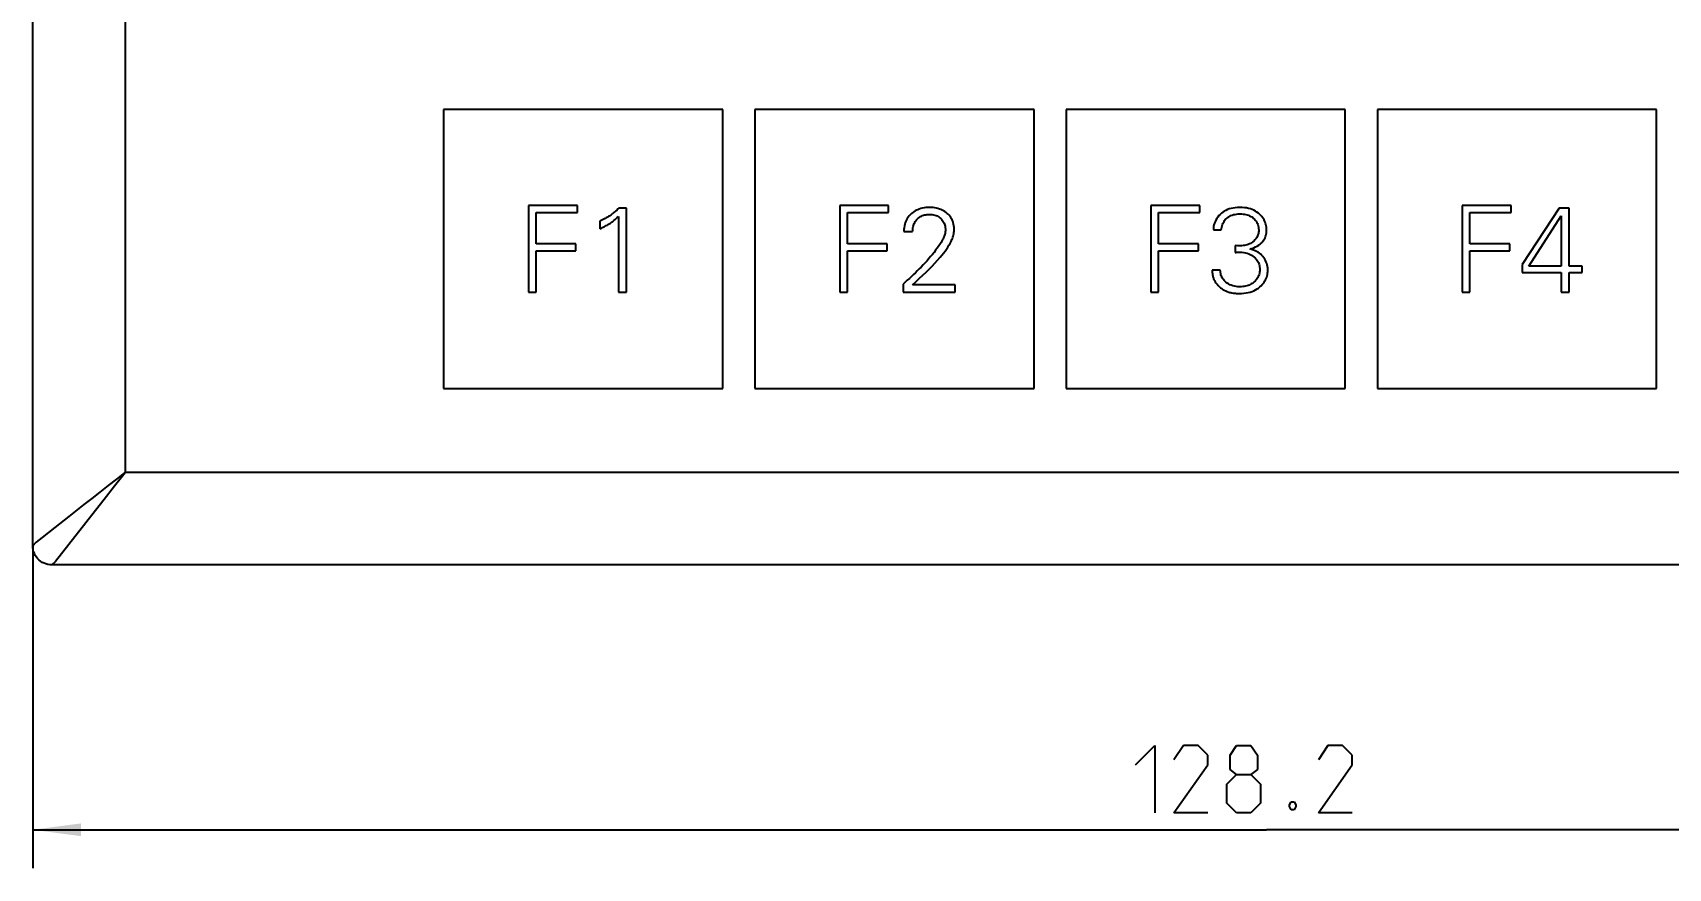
# Model space of a CAD drawing. Extents: x 0 to 420, y 0 to 297.
# Drawn here: x 197 to 282, y 140.1 to 183.5 of the extents above; entities that cross this region are included whole.
import ezdxf

# ---------------------------------------------------------------- set-up
doc = ezdxf.new("R2010")
doc.units = 0
doc.header["$LTSCALE"] = 23.1
doc.layers.get('0').update_dxf_attribs({"linetype": 'CONTINUOUS'})
doc.layers.add('10000_FRONT', color=7, linetype='CONTINUOUS')
doc.layers.add('10100_DIM_FRONT', color=7, linetype='CONTINUOUS')
doc.dimstyles.get("Standard").update_dxf_attribs({"dimtxt": 2.5, "dimasz": 2.5, "dimexe": 1.25, "dimexo": 0.625, "dimtad": 1, "dimcen": 2.5, "dimazin": 3, "dimtfac": 1, "dimtmove": 0, "dimatfit": 3})

# ---------------------------------------------------------------- blocks, each defined once
blk = doc.blocks.new('_FILLED')
at = {"color": 0, "linetype": 'BYBLOCK'}
blk.add_solid([(0, 0), (-1, 0.132), (-1, -0.132)], dxfattribs=at)
blk = doc.blocks.new('*D0')
at = {"layer": '10100_DIM_FRONT', "color": 7, "linetype": 'CONTINUOUS'}
for p, q in [((196.995, 156.898), (196.995, 140.145)), ((325.195, 156.898), (325.195, 140.145)), ((196.995, 142.145), (261.095, 142.145)), ((325.195, 142.145), (261.095, 142.145))]:
    blk.add_line(p, q, dxfattribs=at)
at = {"layer": '10100_DIM_FRONT', "color": 7, "linetype": 'CONTINUOUS', "xscale": 2.5, "yscale": 2.5, "zscale": 2.5, "rotation": 180}
blk.add_blockref('_FILLED', (196.995, 142.145), dxfattribs=at)
at = {"layer": '10100_DIM_FRONT', "color": 7, "linetype": 'CONTINUOUS', "xscale": 2.5, "yscale": 2.5, "zscale": 2.5}
blk.add_blockref('_FILLED', (325.195, 142.145), dxfattribs=at)

msp = doc.modelspace()

# ---------------------------------------------------------------- linework, layer by layer
at = {"layer": '10000_FRONT', "color": 7, "linetype": 'CONTINUOUS'}
for p, q in [((196.995, 156.898), (196.995, 240.906)), ((201.795, 237.102), (201.795, 160.702)), ((218.343, 179.564), (218.343, 165.064)), ((232.843, 179.564), (218.343, 179.564)), ((232.843, 165.064), (232.843, 179.564)), ((234.513, 179.564), (234.513, 165.064)), ((249.013, 179.564), (234.513, 179.564)), ((249.013, 165.064), (249.013, 179.564)), ((265.183, 179.564), (250.683, 179.564)), ((250.683, 179.564), (250.683, 165.064)), ((265.183, 165.064), (265.183, 179.564)), ((281.353, 179.564), (266.853, 179.564)), ((266.853, 179.564), (266.853, 165.064)), ((281.353, 165.064), (281.353, 179.564)), ((222.747, 174.564), (222.747, 170.064)), ((225.29, 174.564), (222.747, 174.564)), ((223.146, 172.576), (223.146, 174.202)), ((223.146, 174.202), (225.29, 174.202)), ((225.29, 174.202), (225.29, 174.564)), ((227.16, 174.187), (227.114, 174.149)), ((227.206, 174.226), (227.16, 174.187)), ((227.252, 174.266), (227.206, 174.226)), ((227.348, 174.35), (227.252, 174.266)), ((227.397, 174.394), (227.348, 174.35)), ((227.447, 174.439), (227.397, 174.394)), ((227.833, 174.439), (227.447, 174.439)), ((227.833, 170.064), (227.833, 174.439)), ((238.917, 174.564), (238.917, 170.064)), ((241.46, 174.564), (238.917, 174.564)), ((239.316, 172.576), (239.316, 174.202)), ((239.316, 174.202), (241.46, 174.202)), ((241.46, 174.202), (241.46, 174.564)), ((242.708, 174.201), (242.65, 174.153)), ((242.77, 174.245), (242.708, 174.201)), ((242.835, 174.286), (242.77, 174.245)), ((242.902, 174.322), (242.835, 174.286)), ((242.972, 174.355), (242.902, 174.322)), ((243.047, 174.384), (242.972, 174.355)), ((243.126, 174.41), (243.047, 174.384)), ((243.209, 174.431), (243.126, 174.41)), ((243.297, 174.448), (243.209, 174.431)), ((243.389, 174.46), (243.297, 174.448)), ((243.485, 174.468), (243.389, 174.46)), ((243.586, 174.471), (243.485, 174.468)), ((243.681, 174.468), (243.586, 174.471)), ((243.772, 174.461), (243.681, 174.468)), ((243.86, 174.449), (243.772, 174.461)), ((243.944, 174.433), (243.86, 174.449)), ((244.023, 174.413), (243.944, 174.433)), ((244.099, 174.389), (244.023, 174.413)), ((244.173, 174.362), (244.099, 174.389)), ((244.243, 174.33), (244.173, 174.362)), ((244.311, 174.294), (244.243, 174.33)), ((244.376, 174.255), (244.311, 174.294)), ((244.44, 174.211), (244.376, 174.255)), ((244.5, 174.164), (244.44, 174.211)), ((257.63, 174.564), (255.087, 174.564)), ((255.087, 174.564), (255.087, 170.064)), ((255.486, 174.202), (257.63, 174.202)), ((255.486, 172.576), (255.486, 174.202)), ((257.63, 174.202), (257.63, 174.564)), ((258.818, 174.224), (258.748, 174.17)), ((258.892, 174.273), (258.818, 174.224)), ((258.971, 174.317), (258.892, 174.273)), ((259.056, 174.356), (258.971, 174.317)), ((259.148, 174.39), (259.056, 174.356)), ((259.246, 174.418), (259.148, 174.39)), ((259.35, 174.441), (259.246, 174.418)), ((259.46, 174.457), (259.35, 174.441)), ((259.577, 174.467), (259.46, 174.457)), ((259.699, 174.471), (259.577, 174.467)), ((259.823, 174.467), (259.699, 174.471)), ((259.941, 174.457), (259.823, 174.467)), ((260.053, 174.442), (259.941, 174.457)), ((260.158, 174.42), (260.053, 174.442)), ((260.257, 174.392), (260.158, 174.42)), ((260.351, 174.359), (260.257, 174.392)), ((260.437, 174.322), (260.351, 174.359)), ((260.518, 174.279), (260.437, 174.322)), ((260.594, 174.231), (260.518, 174.279)), ((260.666, 174.179), (260.594, 174.231)), ((273.8, 174.564), (271.257, 174.564)), ((271.257, 174.564), (271.257, 170.064)), ((271.656, 174.202), (273.8, 174.202)), ((271.656, 172.576), (271.656, 174.202)), ((273.8, 174.202), (273.8, 174.564)), ((276.293, 174.439), (274.367, 171.504)), ((276.804, 174.439), (276.293, 174.439)), ((276.804, 171.416), (276.804, 174.439)), ((226.522, 173.792), (226.449, 173.76)), ((226.449, 173.76), (226.449, 173.355)), ((226.449, 173.355), (226.496, 173.377)), ((226.496, 173.377), (226.543, 173.399)), ((226.592, 173.825), (226.522, 173.792)), ((226.543, 173.399), (226.591, 173.422)), ((226.591, 173.422), (226.638, 173.447)), ((226.66, 173.858), (226.592, 173.825)), ((226.638, 173.447), (226.686, 173.472)), ((226.726, 173.893), (226.66, 173.858)), ((226.686, 173.472), (226.734, 173.498)), ((226.79, 173.928), (226.726, 173.893)), ((226.734, 173.498), (226.782, 173.524)), ((226.782, 173.524), (226.83, 173.552)), ((226.852, 173.964), (226.79, 173.928)), ((226.83, 173.552), (226.879, 173.581)), ((226.911, 174.001), (226.852, 173.964)), ((226.879, 173.581), (226.941, 173.619)), ((226.968, 174.039), (226.911, 174.001)), ((226.941, 173.619), (227.002, 173.659)), ((227.023, 174.077), (226.968, 174.039)), ((227.002, 173.659), (227.064, 173.701)), ((227.069, 174.112), (227.023, 174.077)), ((227.064, 173.701), (227.125, 173.745)), ((227.114, 174.149), (227.069, 174.112)), ((227.125, 173.745), (227.185, 173.791)), ((227.185, 173.791), (227.245, 173.84)), ((227.245, 173.84), (227.305, 173.89)), ((227.305, 173.89), (227.364, 173.942)), ((227.364, 173.942), (227.422, 173.997)), ((227.422, 173.997), (227.422, 170.064)), ((242.264, 173.416), (242.255, 173.32)), ((242.278, 173.508), (242.264, 173.416)), ((242.298, 173.595), (242.278, 173.508)), ((242.324, 173.676), (242.298, 173.595)), ((242.354, 173.754), (242.324, 173.676)), ((242.389, 173.828), (242.354, 173.754)), ((242.43, 173.898), (242.389, 173.828)), ((242.476, 173.966), (242.43, 173.898)), ((242.528, 174.031), (242.476, 173.966)), ((242.586, 174.094), (242.528, 174.031)), ((242.65, 174.153), (242.586, 174.094)), ((242.709, 173.288), (242.714, 173.355)), ((242.714, 173.355), (242.723, 173.419)), ((242.723, 173.419), (242.735, 173.48)), ((242.735, 173.48), (242.751, 173.537)), ((242.751, 173.537), (242.77, 173.592)), ((242.77, 173.592), (242.792, 173.644)), ((242.792, 173.644), (242.816, 173.692)), ((242.816, 173.692), (242.843, 173.738)), ((242.843, 173.738), (242.874, 173.782)), ((242.874, 173.782), (242.906, 173.823)), ((242.906, 173.823), (242.942, 173.861)), ((242.942, 173.861), (242.983, 173.9)), ((242.983, 173.9), (243.026, 173.936)), ((243.026, 173.936), (243.071, 173.968)), ((243.071, 173.968), (243.117, 173.997)), ((243.117, 173.997), (243.165, 174.022)), ((243.165, 174.022), (243.216, 174.044)), ((243.216, 174.044), (243.27, 174.063)), ((243.27, 174.063), (243.326, 174.079)), ((243.326, 174.079), (243.384, 174.092)), ((243.384, 174.092), (243.446, 174.101)), ((243.446, 174.101), (243.511, 174.107)), ((243.511, 174.107), (243.579, 174.109)), ((243.579, 174.109), (243.656, 174.107)), ((243.656, 174.107), (243.728, 174.1)), ((243.728, 174.1), (243.797, 174.089)), ((243.797, 174.089), (243.861, 174.073)), ((243.861, 174.073), (243.922, 174.053)), ((243.922, 174.053), (243.978, 174.03)), ((243.978, 174.03), (244.031, 174.003)), ((244.031, 174.003), (244.079, 173.972)), ((244.079, 173.972), (244.124, 173.938)), ((244.124, 173.938), (244.167, 173.899)), ((244.167, 173.899), (244.208, 173.856)), ((244.208, 173.856), (244.246, 173.809)), ((244.246, 173.809), (244.28, 173.76)), ((244.28, 173.76), (244.31, 173.709)), ((244.31, 173.709), (244.336, 173.657)), ((244.336, 173.657), (244.358, 173.603)), ((244.358, 173.603), (244.375, 173.548)), ((244.375, 173.548), (244.389, 173.49)), ((244.389, 173.49), (244.4, 173.429)), ((244.4, 173.429), (244.406, 173.365)), ((244.406, 173.365), (244.408, 173.299)), ((244.556, 174.114), (244.5, 174.164)), ((244.607, 174.062), (244.556, 174.114)), ((244.653, 174.006), (244.607, 174.062)), ((244.695, 173.948), (244.653, 174.006)), ((244.732, 173.887), (244.695, 173.948)), ((244.765, 173.821), (244.732, 173.887)), ((244.793, 173.752), (244.765, 173.821)), ((244.818, 173.678), (244.793, 173.752)), ((244.837, 173.6), (244.818, 173.678)), ((244.851, 173.517), (244.837, 173.6)), ((244.86, 173.429), (244.851, 173.517)), ((244.863, 173.336), (244.86, 173.429)), ((244.862, 173.28), (244.863, 173.336)), ((258.332, 173.389), (258.328, 173.299)), ((258.342, 173.477), (258.332, 173.389)), ((258.359, 173.563), (258.342, 173.477)), ((258.383, 173.646), (258.359, 173.563)), ((258.414, 173.727), (258.383, 173.646)), ((258.453, 173.807), (258.414, 173.727)), ((258.501, 173.888), (258.453, 173.807)), ((258.557, 173.967), (258.501, 173.888)), ((258.621, 174.047), (258.557, 173.967)), ((258.682, 174.111), (258.621, 174.047)), ((258.748, 174.17), (258.682, 174.111)), ((258.74, 173.299), (258.75, 173.374)), ((258.75, 173.374), (258.764, 173.446)), ((258.764, 173.446), (258.781, 173.513)), ((258.781, 173.513), (258.801, 173.577)), ((258.801, 173.577), (258.825, 173.637)), ((258.825, 173.637), (258.852, 173.693)), ((258.852, 173.693), (258.882, 173.745)), ((258.882, 173.745), (258.915, 173.793)), ((258.915, 173.793), (258.95, 173.837)), ((258.95, 173.837), (258.988, 173.879)), ((258.988, 173.879), (259.028, 173.917)), ((259.028, 173.917), (259.071, 173.951)), ((259.071, 173.951), (259.124, 173.988)), ((259.124, 173.988), (259.182, 174.021)), ((259.182, 174.021), (259.244, 174.05)), ((259.244, 174.05), (259.311, 174.075)), ((259.311, 174.075), (259.382, 174.096)), ((259.382, 174.096), (259.458, 174.112)), ((259.458, 174.112), (259.538, 174.124)), ((259.538, 174.124), (259.623, 174.131)), ((259.623, 174.131), (259.712, 174.134)), ((259.712, 174.134), (259.795, 174.132)), ((259.795, 174.132), (259.874, 174.125)), ((259.874, 174.125), (259.949, 174.115)), ((259.949, 174.115), (260.021, 174.101)), ((260.021, 174.101), (260.089, 174.082)), ((260.089, 174.082), (260.154, 174.061)), ((260.154, 174.061), (260.214, 174.036)), ((260.214, 174.036), (260.27, 174.007)), ((260.27, 174.007), (260.322, 173.976)), ((260.322, 173.976), (260.371, 173.941)), ((260.371, 173.941), (260.416, 173.904)), ((260.416, 173.904), (260.458, 173.864)), ((260.458, 173.864), (260.507, 173.81)), ((260.507, 173.81), (260.549, 173.754)), ((260.549, 173.754), (260.585, 173.696)), ((260.585, 173.696), (260.616, 173.637)), ((260.616, 173.637), (260.64, 173.577)), ((260.64, 173.577), (260.659, 173.513)), ((260.659, 173.513), (260.673, 173.445)), ((260.733, 174.121), (260.666, 174.179)), ((260.673, 173.445), (260.681, 173.373)), ((260.681, 173.373), (260.684, 173.299)), ((260.795, 174.058), (260.733, 174.121)), ((260.844, 174.002), (260.795, 174.058)), ((260.888, 173.945), (260.844, 174.002)), ((260.928, 173.887), (260.888, 173.945)), ((260.962, 173.828), (260.928, 173.887)), ((260.993, 173.769), (260.962, 173.828)), ((261.019, 173.707), (260.993, 173.769)), ((261.042, 173.644), (261.019, 173.707)), ((261.061, 173.579), (261.042, 173.644)), ((261.076, 173.511), (261.061, 173.579)), ((261.086, 173.441), (261.076, 173.511)), ((261.093, 173.368), (261.086, 173.441)), ((261.096, 173.293), (261.093, 173.368)), ((274.723, 171.416), (276.405, 174.028)), ((276.405, 174.028), (276.405, 171.416)), ((225.215, 172.576), (223.146, 172.576)), ((225.215, 172.214), (225.215, 172.576)), ((241.385, 172.576), (239.316, 172.576)), ((241.385, 172.214), (241.385, 172.576)), ((242.255, 173.32), (242.252, 173.218)), ((242.252, 173.218), (242.707, 173.218)), ((242.707, 173.218), (242.709, 173.288)), ((244.113, 172.539), (244.071, 172.478)), ((244.153, 172.598), (244.113, 172.539)), ((244.19, 172.657), (244.153, 172.598)), ((244.226, 172.715), (244.19, 172.657)), ((244.258, 172.773), (244.226, 172.715)), ((244.288, 172.831), (244.258, 172.773)), ((244.315, 172.887), (244.288, 172.831)), ((244.335, 172.936), (244.315, 172.887)), ((244.352, 172.984), (244.335, 172.936)), ((244.367, 173.031), (244.352, 172.984)), ((244.38, 173.078), (244.367, 173.031)), ((244.39, 173.124), (244.38, 173.078)), ((244.398, 173.169), (244.39, 173.124)), ((244.404, 173.213), (244.398, 173.169)), ((244.407, 173.256), (244.404, 173.213)), ((244.408, 173.299), (244.407, 173.256)), ((244.529, 172.406), (244.592, 172.506)), ((244.592, 172.506), (244.648, 172.605)), ((244.648, 172.605), (244.7, 172.703)), ((244.7, 172.703), (244.745, 172.8)), ((244.745, 172.8), (244.771, 172.863)), ((244.771, 172.863), (244.793, 172.926)), ((244.793, 172.926), (244.812, 172.987)), ((244.812, 172.987), (244.828, 173.047)), ((244.828, 173.047), (244.841, 173.106)), ((244.841, 173.106), (244.851, 173.165)), ((244.851, 173.165), (244.858, 173.223)), ((244.858, 173.223), (244.862, 173.28)), ((257.555, 172.576), (255.486, 172.576)), ((257.555, 172.214), (257.555, 172.576)), ((258.328, 173.299), (258.74, 173.299)), ((259.581, 172.482), (259.469, 172.501)), ((259.469, 172.501), (259.469, 172.127)), ((259.718, 172.482), (259.581, 172.482)), ((259.797, 172.485), (259.718, 172.482)), ((259.873, 172.49), (259.797, 172.485)), ((259.945, 172.5), (259.873, 172.49)), ((260.013, 172.514), (259.945, 172.5)), ((260.078, 172.531), (260.013, 172.514)), ((260.14, 172.552), (260.078, 172.531)), ((260.198, 172.575), (260.14, 172.552)), ((260.253, 172.602), (260.198, 172.575)), ((260.305, 172.633), (260.253, 172.602)), ((260.355, 172.666), (260.305, 172.633)), ((260.403, 172.703), (260.355, 172.666)), ((260.448, 172.744), (260.403, 172.703)), ((260.486, 172.783), (260.448, 172.744)), ((260.52, 172.823), (260.486, 172.783)), ((260.551, 172.865), (260.52, 172.823)), ((260.579, 172.907), (260.551, 172.865)), ((260.603, 172.95), (260.579, 172.907)), ((260.624, 172.994), (260.603, 172.95)), ((260.605, 172.461), (260.683, 172.509)), ((260.642, 173.041), (260.624, 172.994)), ((260.657, 173.088), (260.642, 173.041)), ((260.669, 173.138), (260.657, 173.088)), ((260.677, 173.19), (260.669, 173.138)), ((260.682, 173.243), (260.677, 173.19)), ((260.684, 173.299), (260.682, 173.243)), ((260.683, 172.509), (260.754, 172.562)), ((260.754, 172.562), (260.817, 172.617)), ((260.817, 172.617), (260.874, 172.675)), ((260.874, 172.675), (260.922, 172.737)), ((260.922, 172.737), (260.958, 172.788)), ((260.958, 172.788), (260.989, 172.842)), ((260.989, 172.842), (261.016, 172.899)), ((261.016, 172.899), (261.04, 172.957)), ((261.04, 172.957), (261.059, 173.018)), ((261.059, 173.018), (261.075, 173.082)), ((261.075, 173.082), (261.086, 173.149)), ((261.086, 173.149), (261.093, 173.219)), ((261.093, 173.219), (261.096, 173.293)), ((273.725, 172.576), (271.656, 172.576)), ((273.725, 172.214), (273.725, 172.576)), ((223.146, 170.064), (223.146, 172.214)), ((223.146, 172.214), (225.215, 172.214)), ((239.316, 170.064), (239.316, 172.214)), ((239.316, 172.214), (241.385, 172.214)), ((243.453, 171.703), (243.353, 171.593)), ((243.549, 171.812), (243.453, 171.703)), ((243.642, 171.921), (243.549, 171.812)), ((243.732, 172.03), (243.642, 171.921)), ((243.818, 172.138), (243.732, 172.03)), ((243.902, 172.246), (243.818, 172.138)), ((243.866, 171.581), (244.006, 171.733)), ((243.982, 172.353), (243.902, 172.246)), ((244.028, 172.416), (243.982, 172.353)), ((244.006, 171.733), (244.14, 171.884)), ((244.071, 172.478), (244.028, 172.416)), ((244.14, 171.884), (244.228, 171.992)), ((244.228, 171.992), (244.311, 172.098)), ((244.311, 172.098), (244.388, 172.202)), ((244.388, 172.202), (244.461, 172.305)), ((244.461, 172.305), (244.529, 172.406)), ((255.486, 172.214), (257.555, 172.214)), ((255.486, 170.064), (255.486, 172.214)), ((259.469, 172.127), (259.485, 172.131)), ((259.485, 172.131), (259.501, 172.134)), ((259.501, 172.134), (259.516, 172.137)), ((259.516, 172.137), (259.532, 172.139)), ((259.532, 172.139), (259.547, 172.141)), ((259.547, 172.141), (259.562, 172.143)), ((259.562, 172.143), (259.577, 172.144)), ((259.577, 172.144), (259.591, 172.145)), ((259.591, 172.145), (259.606, 172.146)), ((259.606, 172.146), (259.706, 172.146)), ((259.706, 172.146), (259.809, 172.141)), ((259.809, 172.141), (259.908, 172.131)), ((259.908, 172.131), (260, 172.114)), ((260, 172.114), (260.087, 172.092)), ((260.087, 172.092), (260.168, 172.063)), ((260.168, 172.063), (260.245, 172.029)), ((260.217, 172.314), (260.325, 172.343)), ((260.316, 172.288), (260.217, 172.314)), ((260.245, 172.029), (260.317, 171.99)), ((260.409, 172.258), (260.316, 172.288)), ((260.317, 171.99), (260.385, 171.946)), ((260.325, 172.343), (260.425, 172.378)), ((260.385, 171.946), (260.447, 171.896)), ((260.496, 172.224), (260.409, 172.258)), ((260.425, 172.378), (260.519, 172.417)), ((260.447, 171.896), (260.495, 171.853)), ((260.495, 171.853), (260.538, 171.809)), ((260.576, 172.185), (260.496, 172.224)), ((260.519, 172.417), (260.605, 172.461)), ((260.538, 171.809), (260.576, 171.762)), ((260.651, 172.141), (260.576, 172.185)), ((260.576, 171.762), (260.611, 171.714)), ((260.611, 171.714), (260.641, 171.664)), ((260.641, 171.664), (260.666, 171.612)), ((260.721, 172.093), (260.651, 172.141)), ((260.786, 172.04), (260.721, 172.093)), ((260.846, 171.983), (260.786, 172.04)), ((260.902, 171.921), (260.846, 171.983)), ((260.956, 171.852), (260.902, 171.921)), ((261.004, 171.781), (260.956, 171.852)), ((261.045, 171.709), (261.004, 171.781)), ((261.079, 171.635), (261.045, 171.709)), ((261.107, 171.56), (261.079, 171.635)), ((271.656, 172.214), (273.725, 172.214)), ((271.656, 170.064), (271.656, 172.214)), ((242.538, 170.786), (242.43, 170.687)), ((242.644, 170.884), (242.538, 170.786)), ((242.747, 170.981), (242.644, 170.884)), ((242.848, 171.079), (242.747, 170.981)), ((242.948, 171.177), (242.848, 171.079)), ((242.892, 170.619), (243.071, 170.789)), ((243.047, 171.275), (242.948, 171.177)), ((243.143, 171.372), (243.047, 171.275)), ((243.071, 170.789), (243.243, 170.955)), ((243.25, 171.483), (243.143, 171.372)), ((243.243, 170.955), (243.409, 171.115)), ((243.353, 171.593), (243.25, 171.483)), ((243.409, 171.115), (243.567, 171.272)), ((243.567, 171.272), (243.72, 171.427)), ((243.72, 171.427), (243.866, 171.581)), ((258.69, 171.211), (258.266, 171.211)), ((258.266, 171.211), (258.266, 171.165)), ((258.266, 171.165), (258.268, 171.121)), ((258.268, 171.121), (258.271, 171.077)), ((258.271, 171.077), (258.276, 171.034)), ((258.276, 171.034), (258.281, 170.993)), ((258.281, 170.993), (258.288, 170.952)), ((258.288, 170.952), (258.296, 170.913)), ((258.296, 170.913), (258.305, 170.874)), ((258.305, 170.874), (258.316, 170.837)), ((258.316, 170.837), (258.329, 170.798)), ((258.329, 170.798), (258.344, 170.758)), ((258.692, 171.146), (258.69, 171.211)), ((258.698, 171.084), (258.692, 171.146)), ((258.708, 171.026), (258.698, 171.084)), ((258.722, 170.97), (258.708, 171.026)), ((258.739, 170.917), (258.722, 170.97)), ((258.761, 170.866), (258.739, 170.917)), ((258.786, 170.816), (258.761, 170.866)), ((258.815, 170.769), (258.786, 170.816)), ((260.609, 170.784), (260.575, 170.736)), ((260.638, 170.833), (260.609, 170.784)), ((260.664, 170.885), (260.638, 170.833)), ((260.686, 170.939), (260.664, 170.885)), ((260.666, 171.612), (260.689, 171.559)), ((260.705, 170.996), (260.686, 170.939)), ((260.689, 171.559), (260.707, 171.504)), ((260.72, 171.055), (260.705, 170.996)), ((260.707, 171.504), (260.721, 171.446)), ((260.731, 171.119), (260.72, 171.055)), ((260.721, 171.446), (260.731, 171.385)), ((260.731, 171.385), (260.738, 171.321)), ((260.738, 171.185), (260.731, 171.119)), ((260.738, 171.321), (260.74, 171.254)), ((260.74, 171.254), (260.738, 171.185)), ((261.073, 170.781), (261.099, 170.849)), ((261.099, 170.849), (261.119, 170.918)), ((261.128, 171.481), (261.107, 171.56)), ((261.119, 170.918), (261.136, 170.99)), ((261.144, 171.399), (261.128, 171.481)), ((261.136, 170.99), (261.148, 171.065)), ((261.154, 171.313), (261.144, 171.399)), ((261.148, 171.065), (261.155, 171.143)), ((261.158, 171.223), (261.154, 171.313)), ((261.155, 171.143), (261.158, 171.223)), ((274.367, 171.504), (274.374, 171.086)), ((274.374, 171.086), (276.405, 171.086)), ((276.405, 171.416), (274.723, 171.416)), ((276.405, 171.086), (276.405, 170.064)), ((277.496, 171.416), (276.804, 171.416)), ((276.804, 171.086), (277.496, 171.086)), ((276.804, 170.064), (276.804, 171.086)), ((277.496, 171.086), (277.496, 171.416)), ((222.747, 170.064), (223.146, 170.064)), ((227.422, 170.064), (227.833, 170.064)), ((238.917, 170.064), (239.316, 170.064)), ((242.32, 170.588), (242.208, 170.488)), ((242.208, 170.488), (242.208, 170.064)), ((242.208, 170.064), (244.919, 170.064)), ((242.43, 170.687), (242.32, 170.588)), ((242.707, 170.444), (242.892, 170.619)), ((244.919, 170.444), (242.707, 170.444)), ((244.919, 170.064), (244.919, 170.444)), ((255.087, 170.064), (255.486, 170.064)), ((258.344, 170.758), (258.361, 170.718)), ((258.361, 170.718), (258.381, 170.679)), ((258.381, 170.679), (258.404, 170.639)), ((258.404, 170.639), (258.429, 170.599)), ((258.429, 170.599), (258.456, 170.559)), ((258.456, 170.559), (258.486, 170.519)), ((258.486, 170.519), (258.518, 170.479)), ((258.518, 170.479), (258.576, 170.415)), ((258.576, 170.415), (258.635, 170.356)), ((258.635, 170.356), (258.697, 170.302)), ((258.697, 170.302), (258.76, 170.254)), ((258.76, 170.254), (258.826, 170.211)), ((258.849, 170.722), (258.815, 170.769)), ((258.826, 170.211), (258.895, 170.171)), ((258.889, 170.676), (258.849, 170.722)), ((258.933, 170.631), (258.889, 170.676)), ((258.895, 170.171), (258.968, 170.135)), ((258.983, 170.588), (258.933, 170.631)), ((258.968, 170.135), (259.045, 170.103)), ((259.046, 170.539), (258.983, 170.588)), ((259.045, 170.103), (259.126, 170.075)), ((259.113, 170.497), (259.046, 170.539)), ((259.184, 170.459), (259.113, 170.497)), ((259.126, 170.075), (259.179, 170.06)), ((259.179, 170.06), (259.233, 170.046)), ((259.258, 170.427), (259.184, 170.459)), ((259.233, 170.046), (259.29, 170.035)), ((259.336, 170.4), (259.258, 170.427)), ((259.29, 170.035), (259.349, 170.025)), ((259.419, 170.379), (259.336, 170.4)), ((259.349, 170.025), (259.409, 170.016)), ((259.409, 170.016), (259.471, 170.01)), ((259.507, 170.364), (259.419, 170.379)), ((259.471, 170.01), (259.535, 170.005)), ((259.601, 170.354), (259.507, 170.364)), ((259.535, 170.005), (259.601, 170.003)), ((259.699, 170.351), (259.601, 170.354)), ((259.601, 170.003), (259.668, 170.002)), ((259.668, 170.002), (259.796, 170.005)), ((259.779, 170.353), (259.699, 170.351)), ((259.856, 170.358), (259.779, 170.353)), ((259.796, 170.005), (259.917, 170.014)), ((259.929, 170.368), (259.856, 170.358)), ((259.917, 170.014), (260.032, 170.029)), ((259.999, 170.381), (259.929, 170.368)), ((260.065, 170.397), (259.999, 170.381)), ((260.032, 170.029), (260.142, 170.051)), ((260.128, 170.417), (260.065, 170.397)), ((260.188, 170.439), (260.128, 170.417)), ((260.142, 170.051), (260.246, 170.078)), ((260.245, 170.465), (260.188, 170.439)), ((260.299, 170.494), (260.245, 170.465)), ((260.246, 170.078), (260.343, 170.11)), ((260.351, 170.526), (260.299, 170.494)), ((260.343, 170.11), (260.435, 170.147)), ((260.4, 170.562), (260.351, 170.526)), ((260.447, 170.6), (260.4, 170.562)), ((260.435, 170.147), (260.519, 170.189)), ((260.494, 170.644), (260.447, 170.6)), ((260.537, 170.689), (260.494, 170.644)), ((260.519, 170.189), (260.599, 170.235)), ((260.575, 170.736), (260.537, 170.689)), ((260.599, 170.235), (260.674, 170.286)), ((260.674, 170.286), (260.744, 170.341)), ((260.744, 170.341), (260.809, 170.4)), ((260.809, 170.4), (260.867, 170.461)), ((260.867, 170.461), (260.919, 170.523)), ((260.919, 170.523), (260.966, 170.586)), ((260.966, 170.586), (261.007, 170.65)), ((261.007, 170.65), (261.042, 170.715)), ((261.042, 170.715), (261.073, 170.781)), ((271.257, 170.064), (271.656, 170.064)), ((276.405, 170.064), (276.804, 170.064)), ((218.343, 165.064), (232.843, 165.064)), ((234.513, 165.064), (249.013, 165.064)), ((250.683, 165.064), (265.183, 165.064)), ((266.853, 165.064), (281.353, 165.064)), ((201.36, 160.358), (201.795, 160.702)), ((201.52, 160.354), (201.795, 160.702)), ((320.395, 160.702), (201.795, 160.702)), ((200.503, 159.687), (200.929, 160.02)), ((200.713, 159.325), (201.249, 160.008)), ((200.929, 160.02), (201.36, 160.358)), ((201.249, 160.008), (201.52, 160.354)), ((198.18, 156.101), (200.449, 158.99)), ((198.884, 158.415), (199.672, 159.033)), ((199.672, 159.033), (200.083, 159.358)), ((200.083, 159.358), (200.503, 159.687)), ((200.449, 158.99), (200.713, 159.325)), ((198.154, 157.841), (198.884, 158.415)), ((197.194, 157.087), (197.495, 157.324)), ((197.495, 157.324), (198.154, 157.841)), ((196.995, 156.898), (197.194, 157.097)), ((197.001, 156.792), (196.995, 156.898)), ((197.017, 156.689), (197.001, 156.792)), ((197.044, 156.589), (197.017, 156.689)), ((197.081, 156.492), (197.044, 156.589)), ((197.128, 156.399), (197.081, 156.492)), ((197.185, 156.312), (197.128, 156.399)), ((197.25, 156.231), (197.185, 156.312)), ((197.324, 156.157), (197.25, 156.231)), ((197.405, 156.092), (197.324, 156.157)), ((197.492, 156.036), (197.405, 156.092)), ((197.585, 155.988), (197.492, 156.036)), ((197.682, 155.951), (197.585, 155.988)), ((197.782, 155.924), (197.682, 155.951)), ((197.885, 155.908), (197.782, 155.924)), ((197.991, 155.902), (197.885, 155.908)), ((197.991, 155.902), (198.19, 156.101)), ((324.199, 155.902), (197.991, 155.902))]:
    msp.add_line(p, q, dxfattribs=at)
at = {"layer": '10100_DIM_FRONT', "color": 7, "linetype": 'CONTINUOUS'}
for p, q in [((254.283, 145.52), (255.283, 146.52)), ((255.283, 146.52), (255.283, 143.02)), ((256.783, 146.52), (256.283, 145.77)), ((257.533, 146.52), (256.783, 146.52)), ((258.033, 146.02), (257.533, 146.52)), ((259.199, 146.02), (259.533, 146.52)), ((259.533, 146.52), (260.283, 146.52)), ((260.283, 146.52), (260.616, 146.02)), ((264.283, 146.52), (263.783, 145.77)), ((265.033, 146.52), (264.283, 146.52)), ((265.533, 146.02), (265.033, 146.52)), ((256.283, 143.02), (258.033, 145.52)), ((258.033, 145.52), (258.033, 146.02)), ((259.199, 145.27), (259.199, 146.02)), ((260.616, 146.02), (260.616, 145.27)), ((263.783, 143.02), (265.533, 145.52)), ((265.533, 145.52), (265.533, 146.02)), ((259.033, 144.52), (259.533, 145.02)), ((259.033, 143.52), (259.033, 144.52)), ((259.533, 145.02), (259.199, 145.27)), ((259.533, 145.02), (260.283, 145.02)), ((260.616, 145.27), (260.283, 145.02)), ((260.283, 145.02), (260.783, 144.52)), ((260.783, 144.52), (260.783, 143.52)), ((262.283, 143.436), (262.366, 143.603)), ((262.366, 143.603), (262.533, 143.603)), ((262.533, 143.603), (262.616, 143.436)), ((258.033, 143.02), (256.283, 143.02)), ((259.533, 143.02), (259.033, 143.52)), ((260.283, 143.02), (259.533, 143.02)), ((260.783, 143.52), (260.283, 143.02)), ((262.283, 143.353), (262.283, 143.436)), ((262.366, 143.186), (262.283, 143.353)), ((262.533, 143.186), (262.366, 143.186)), ((262.616, 143.353), (262.533, 143.186)), ((262.616, 143.436), (262.616, 143.353)), ((265.533, 143.02), (263.783, 143.02))]:
    msp.add_line(p, q, dxfattribs=at)

# ---------------------------------------------------------------- dimensions: what is measured, and where the dimension line sits
dim = msp.add_linear_dim(base=(325.195, 142.145), p1=(196.995, 156.898), p2=(325.195, 156.898), dimstyle='Standard', dxfattribs=at)
dim.commit()
dim.dimension.update_dxf_attribs({"geometry": '*D0', "text_midpoint": (252.883, 143.02), "dimtype": 128})

doc.saveas('drawing.dxf')
